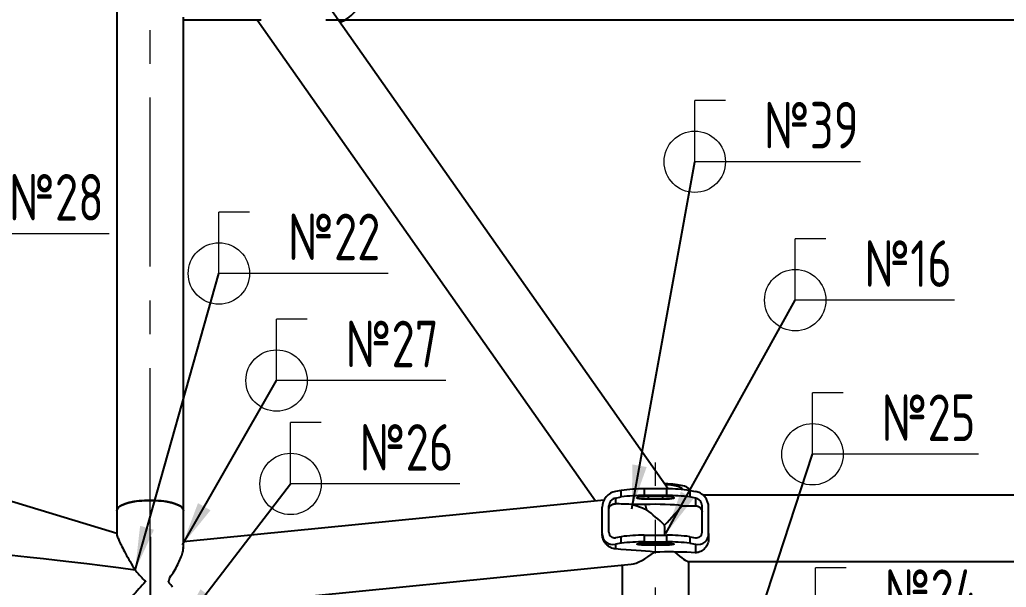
# Model space of a CAD drawing. Header units: millimetres. Extents: x -1160 to 841, y -1082 to 594.
# Drawn here: x 493.5 to 567.6, y 400.2 to 442.9 of the extents above; entities that cross this region are included whole.
import ezdxf

# ---------------------------------------------------------------- set-up
doc = ezdxf.new("R2010")
doc.units = ezdxf.units.MM
doc.linetypes.add('CENTERX2', pattern=[20.32, 12.7, -2.54, 2.54, -2.54])
doc.layers.add('FORMAT', color=7, linetype='Continuous')
doc.styles.add('SLDTEXTSTYLE0', font='TXT', dxfattribs={"width": 0.7, "bigfont": 'bigfont'})
doc.styles.add('SLDTEXTSTYLE1', font='TXT', dxfattribs={"width": 0.7})
doc.dimstyles.new('SLDDIMSTYLE0', dxfattribs={"dimtxt": 3.5, "dimasz": 3.302, "dimexe": 0, "dimexo": 0.0625, "dimgap": 0.875, "dimtad": 1, "dimdec": 0, "dimlfac": 5, "dimrnd": 1e-09, "dimzin": 12, "dimdsep": 46, "dimtxsty": 'SLDTEXTSTYLE1', "dimsah": 1, "dimcen": 0.09, "dimadec": 0, "dimazin": 3, "dimtfac": 1, "dimtdec": 0, "dimtofl": 0, "dimtmove": 0, "dimatfit": 3, "dimfxl": 0, "dimfrac": 2, "dimtolj": 1, "dimtzin": 12, "dimarcsym": 0})
doc.dimstyles.new('SLDDIMSTYLE1', dxfattribs={"dimtxt": 3.5, "dimasz": 3.302, "dimexe": 0, "dimexo": 0.0625, "dimgap": 0.875, "dimtad": 1, "dimdec": 0, "dimlfac": 5, "dimrnd": 1e-09, "dimzin": 12, "dimdsep": 46, "dimtxsty": 'SLDTEXTSTYLE1', "dimsah": 1, "dimcen": 0.09, "dimadec": 0, "dimazin": 3, "dimtol": 1, "dimtp": 3, "dimtm": 3, "dimtfac": 1, "dimtdec": 0, "dimtofl": 0, "dimtmove": 0, "dimatfit": 3, "dimfxl": 0, "dimfrac": 2, "dimtolj": 1, "dimtzin": 12, "dimarcsym": 0})
doc.dimstyles.new('SLDDIMSTYLE2', dxfattribs={"dimtxt": 3.5, "dimasz": 3.302, "dimexe": 0, "dimexo": 0.0625, "dimgap": 0.875, "dimtad": 1, "dimdec": 0, "dimlfac": 5, "dimrnd": 1e-09, "dimzin": 12, "dimdsep": 46, "dimtxsty": 'SLDTEXTSTYLE1', "dimsah": 1, "dimcen": 0.09, "dimadec": 0, "dimazin": 3, "dimtfac": 1, "dimtdec": 0, "dimtmove": 0, "dimatfit": 0, "dimfxl": 0, "dimfrac": 2, "dimtolj": 1, "dimtzin": 12, "dimarcsym": 0})
doc.dimstyles.new('SLDDIMSTYLE4', dxfattribs={"dimtxt": 0.18, "dimasz": 3.302, "dimexe": 0, "dimexo": 0.0625, "dimgap": 0, "dimtad": 0, "dimtih": 1, "dimtoh": 1, "dimdec": 0, "dimrnd": 1e-09, "dimzin": 0, "dimdsep": 46, "dimtxsty": 'Standard', "dimsah": 1, "dimcen": 0.09, "dimadec": 0, "dimazin": 0, "dimtfac": 3.302, "dimtdec": 0, "dimtofl": 0, "dimtmove": 0, "dimatfit": 3, "dimfxl": 0, "dimfrac": 2, "dimtolj": 1, "dimtzin": 0, "dimarcsym": 0})

# ---------------------------------------------------------------- blocks, each defined once
blk = doc.blocks.new('_D')
at = {"layer": 'FORMAT'}
for p, q in [((503.262, 575.903), (642.262, 575.903)), ((641.262, 340.687), (641.262, 575.903)), ((503.262, 340.687), (642.262, 340.687))]:
    blk.add_line(p, q, dxfattribs=at)
for points in [[(641.262, 575.903), (640.754, 572.601), (641.77, 572.601)], [(641.262, 340.687), (641.77, 343.989), (640.754, 343.989)]]:
    blk.add_solid(points, dxfattribs=at)
at = {"layer": 'FORMAT', "char_height": 3.5, "attachment_point": 1, "rotation": 90, "style": 'SLDTEXTSTYLE1'}
for s, insert in [('*', (636.751, 475.861)), ('1176', (636.751, 468.395))]:
    blk.add_mtext(s, dxfattribs=dict(at, insert=insert))
blk = doc.blocks.new('_D_2')
at = {"layer": 'FORMAT'}
for p, q in [((516.462, 442.889), (636.262, 442.889)), ((635.262, 340.687), (635.262, 442.889)), ((503.262, 340.687), (636.262, 340.687))]:
    blk.add_line(p, q, dxfattribs=at)
for points in [[(635.262, 442.889), (634.754, 439.587), (635.77, 439.587)], [(635.262, 340.687), (635.77, 343.989), (634.754, 343.989)]]:
    blk.add_solid(points, dxfattribs=at)
at = {"layer": 'FORMAT', "insert": (630.751, 413.027), "char_height": 3.5, "attachment_point": 1, "rotation": 90, "style": 'SLDTEXTSTYLE1'}
blk.add_mtext('510', dxfattribs=at)
blk = doc.blocks.new('_D_6')
at = {"layer": 'FORMAT'}
for p, q in [((503.262, 404.013), (503.262, 329.687)), ((343.262, 364.17), (343.262, 329.687)), ((343.262, 330.687), (503.262, 330.687))]:
    blk.add_line(p, q, dxfattribs=at)
for points in [[(343.262, 330.687), (346.564, 330.179), (346.564, 331.195)], [(503.262, 330.687), (499.96, 331.195), (499.96, 330.179)]]:
    blk.add_solid(points, dxfattribs=at)
at = {"layer": 'FORMAT', "attachment_point": 1, "style": 'SLDTEXTSTYLE1'}
for s, insert, char_height in [('3', (436.79, 336.378), 2), ('+', (435.725, 336.378), 2), ('800', (427.439, 335.199), 3.5), ('3', (436.79, 333.742), 2), ('-', (435.654, 333.742), 2)]:
    blk.add_mtext(s, dxfattribs=dict(at, insert=insert, char_height=char_height))
blk = doc.blocks.new('_D_9')
at = {"layer": 'FORMAT'}
for p, q in [((635.262, 459.389), (635.262, 465.739)), ((523.912, 459.389), (636.262, 459.389)), ((635.262, 442.889), (635.262, 459.389)), ((516.462, 442.889), (636.262, 442.889)), ((635.262, 442.889), (635.262, 436.539))]:
    blk.add_line(p, q, dxfattribs=at)
for points in [[(635.262, 459.389), (635.77, 462.691), (634.754, 462.691)], [(635.262, 442.889), (634.754, 439.587), (635.77, 439.587)]]:
    blk.add_solid(points, dxfattribs=at)
at = {"layer": 'FORMAT', "insert": (630.751, 450.25), "char_height": 3.5, "attachment_point": 1, "rotation": 90, "style": 'SLDTEXTSTYLE1'}
blk.add_mtext('82', dxfattribs=at)
blk = doc.blocks.new('SW_WELDSYMBOL_24')
at = {"color": 0, "linetype": 'Continuous', "lineweight": 0}
for p, q in [((0, 0), (0, 4.614)), ((2.307, 4.614), (0, 4.614)), ((11.977, 0), (0, 0))]:
    blk.add_line(p, q, dxfattribs=at)
blk.add_circle((0, 0), 2.307, dxfattribs=at)
at = {"color": 0, "linetype": 'Continuous', "lineweight": 0, "insert": (5.2, 4.498), "char_height": 3.5, "attachment_point": 1, "style": 'SLDTEXTSTYLE0'}
blk.add_mtext('\\M+1878216', dxfattribs=at)
blk = doc.blocks.new('SW_WELDSYMBOL_25')
at = {"color": 0, "linetype": 'Continuous', "lineweight": 0}
for p, q in [((0, 0), (0, 4.614)), ((2.307, 4.614), (0, 4.614)), ((12.475, 0), (0, 0))]:
    blk.add_line(p, q, dxfattribs=at)
blk.add_circle((0, 0), 2.307, dxfattribs=at)
at = {"color": 0, "linetype": 'Continuous', "lineweight": 0, "insert": (5.2, 4.498), "char_height": 3.5, "attachment_point": 1, "style": 'SLDTEXTSTYLE0'}
blk.add_mtext('\\M+1878239', dxfattribs=at)
blk = doc.blocks.new('SW_WELDSYMBOL_26')
at = {"color": 0, "linetype": 'Continuous', "lineweight": 0}
for p, q in [((0, 0), (0, 4.614)), ((2.307, 4.614), (0, 4.614)), ((12.724, 0), (0, 0))]:
    blk.add_line(p, q, dxfattribs=at)
blk.add_circle((0, 0), 2.307, dxfattribs=at)
at = {"color": 0, "linetype": 'Continuous', "lineweight": 0, "insert": (5.2, 4.498), "char_height": 3.5, "attachment_point": 1, "style": 'SLDTEXTSTYLE0'}
blk.add_mtext('\\M+1878226', dxfattribs=at)
blk = doc.blocks.new('SW_WELDSYMBOL_27')
at = {"color": 0, "linetype": 'Continuous', "lineweight": 0}
for p, q in [((0, 0), (0, 4.614)), ((2.307, 4.614), (0, 4.614)), ((12.724, 0), (0, 0))]:
    blk.add_line(p, q, dxfattribs=at)
blk.add_circle((0, 0), 2.307, dxfattribs=at)
at = {"color": 0, "linetype": 'Continuous', "lineweight": 0, "insert": (5.2, 4.498), "char_height": 3.5, "attachment_point": 1, "style": 'SLDTEXTSTYLE0'}
blk.add_mtext('\\M+1878227', dxfattribs=at)
blk = doc.blocks.new('SW_WELDSYMBOL_31')
at = {"color": 0, "linetype": 'Continuous', "lineweight": 0}
for p, q in [((0, 0), (0, 4.614)), ((2.307, 4.614), (0, 4.614)), ((12.724, 0), (0, 0))]:
    blk.add_line(p, q, dxfattribs=at)
blk.add_circle((0, 0), 2.307, dxfattribs=at)
at = {"color": 0, "linetype": 'Continuous', "lineweight": 0, "insert": (5.2, 4.498), "char_height": 3.5, "attachment_point": 1, "style": 'SLDTEXTSTYLE0'}
blk.add_mtext('\\M+1878222', dxfattribs=at)
blk = doc.blocks.new('SW_WELDSYMBOL_32')
at = {"color": 0, "linetype": 'Continuous', "lineweight": 0}
for p, q in [((0, 0), (0, 4.614)), ((2.307, 4.614), (0, 4.614)), ((12.724, 0), (0, 0))]:
    blk.add_line(p, q, dxfattribs=at)
blk.add_circle((0, 0), 2.307, dxfattribs=at)
at = {"color": 0, "linetype": 'Continuous', "lineweight": 0, "insert": (5.2, 4.498), "char_height": 3.5, "attachment_point": 1, "style": 'SLDTEXTSTYLE0'}
blk.add_mtext('\\M+1878228', dxfattribs=at)
blk = doc.blocks.new('SW_WELDSYMBOL_36')
at = {"color": 0, "linetype": 'Continuous', "lineweight": 0}
for p, q in [((0, 0), (0, 4.614)), ((2.307, 4.614), (0, 4.614)), ((12.724, 0), (0, 0))]:
    blk.add_line(p, q, dxfattribs=at)
blk.add_circle((0, 0), 2.307, dxfattribs=at)
at = {"color": 0, "linetype": 'Continuous', "lineweight": 0, "insert": (5.2, 4.498), "char_height": 3.5, "attachment_point": 1, "style": 'SLDTEXTSTYLE0'}
blk.add_mtext('\\M+1878224', dxfattribs=at)
blk = doc.blocks.new('SW_WELDSYMBOL_38')
at = {"color": 0, "linetype": 'Continuous', "lineweight": 0}
for p, q in [((0, 0), (0, 4.614)), ((2.307, 4.614), (0, 4.614)), ((12.475, 0), (0, 0))]:
    blk.add_line(p, q, dxfattribs=at)
blk.add_circle((0, 0), 2.307, dxfattribs=at)
at = {"color": 0, "linetype": 'Continuous', "lineweight": 0, "insert": (5.2, 4.498), "char_height": 3.5, "attachment_point": 1, "style": 'SLDTEXTSTYLE0'}
blk.add_mtext('\\M+1878225', dxfattribs=at)

msp = doc.modelspace()

# ---------------------------------------------------------------- linework, layer by layer
at = {"color": 7, "linetype": 'Continuous', "lineweight": 25}
for p, q in [((500.762283, 545.255916), (500.762283, 406.013241)), ((500.762283, 404.267562), (345.017968, 451.668189)), ((542.204442, 407.666833), (516.029177, 444.85516)), ((505.762283, 406.013241), (505.762283, 443.077375)), ((505.762283, 442.889225), (511.597396, 442.889225)), ((511.298556, 442.889225), (536.751677, 406.726881)), ((538.684932, 407.517661), (538.262283, 407.441141)), ((538.684932, 407.0204), (538.684932, 407.517661)), ((540.416983, 407.622189), (540.416983, 407.124928)), ((542.107582, 407.622189), (540.416983, 407.622189)), ((542.107582, 407.124928), (542.107582, 407.622189)), ((543.762283, 407.530557), (543.762283, 407.616358)), ((543.839633, 407.517661), (543.839633, 407.0204)), ((543.839633, 407.517661), (544.262283, 407.441141)), ((537.398326, 406.791009), (505.762283, 403.653657)), ((538.262283, 406.94388), (538.684932, 407.0204)), ((538.262283, 406.94388), (538.262283, 406.507256)), ((542.107582, 407.124928), (540.416983, 407.124928)), ((541.822283, 407.045487), (540.702283, 407.045487)), ((540.702283, 406.869879), (541.822283, 406.869879)), ((544.262283, 406.94388), (543.839633, 407.0204)), ((544.262283, 406.94388), (544.262283, 406.362775)), ((606.193858, 407.161935), (544.830707, 407.161935)), ((500.762283, 406.013241), (500.762283, 404.194919)), ((505.762283, 403.166235), (505.762283, 406.013241)), ((537.262283, 404.276526), (537.262283, 406.26557)), ((537.762283, 404.367051), (537.762283, 406.356094)), ((543.25545, 406.362775), (544.262283, 406.362775)), ((544.762283, 404.367051), (544.762283, 406.356094)), ((545.262283, 404.276526), (545.262283, 406.26557)), ((537.262283, 404.276526), (537.262283, 404.217083)), ((538.684932, 404.036834), (538.262283, 403.960314)), ((538.684932, 403.539573), (538.684932, 404.036834)), ((540.416983, 404.141363), (540.416983, 403.644102)), ((540.416983, 404.141363), (542.107582, 404.141363)), ((540.416983, 403.644102), (542.107582, 403.644102)), ((542.107582, 403.644102), (542.107582, 404.141363)), ((543.839633, 404.036834), (543.839633, 403.539573)), ((543.839633, 404.036834), (544.262283, 403.960314)), ((545.262283, 404.276526), (545.262283, 403.906918)), ((538.684932, 403.539573), (538.262283, 403.463053)), ((538.262283, 403.463053), (538.262283, 403.115056)), ((540.702283, 403.56466), (541.822283, 403.56466)), ((541.822283, 403.389052), (540.702283, 403.389052)), ((543.839633, 403.539573), (544.262283, 403.463053)), ((544.262283, 403.463053), (544.262283, 402.829684)), ((543.724302, 402.161935), (602.938425, 402.161935)), ((543.762283, 370.500847), (543.762283, 402.161935)), ((544.262283, 402.829684), (544.248764, 402.829684)), ((508.634233, 398.913942), (539.431955, 401.968158)), ((538.762283, 401.901746), (538.762283, 369.208856))]:
    msp.add_line(p, q, dxfattribs=at)
at = {"color": 8, "linetype": 'Continuous', "lineweight": 25}
for p, q in [((540.702283, 407.045487), (540.702283, 406.869879)), ((541.822283, 406.869879), (541.822283, 407.045487)), ((540.702283, 403.56466), (540.702283, 403.389052)), ((541.822283, 403.389052), (541.822283, 403.56466))]:
    msp.add_line(p, q, dxfattribs=at)
at = {"color": 7, "linetype": 'Continuous', "lineweight": 25, "flags": 128}
for points in [[(543.762283, 407.616358), (543.726322, 407.689725), (543.619476, 407.760981), (543.444818, 407.828076), (543.207372, 407.889081), (542.913969, 407.94224), (542.573051, 407.986024), (542.194424, 408.019174), (541.946062, 408.033925)], [(543.262283, 407.616358), (543.22614, 407.682084), (543.119018, 407.745435), (542.94479, 407.804121), (542.709751, 407.85602), (542.422396, 407.899257), (542.093113, 407.93227), (542.013417, 407.938231)], [(543.719966, 407.536822), (543.726322, 407.542991), (543.762283, 407.616358)], [(503.262283, 406.765005), (502.839781, 406.754192), (502.429433, 406.722063), (502.043045, 406.669542), (501.691733, 406.59814), (501.385602, 406.509913), (501.13346, 406.407396), (500.94256, 406.293541), (500.818394, 406.171622), (500.764535, 406.045147), (500.762283, 406.013241)], [(500.762283, 406.013241), (500.782531, 406.108728), (500.871866, 406.233374), (501.029968, 406.351688), (501.25229, 406.460265), (501.532435, 406.555982), (501.862346, 406.636085), (502.232529, 406.69827), (502.632337, 406.740748), (503.050268, 406.762297), (503.474297, 406.762297), (503.892228, 406.740748), (504.292036, 406.69827), (504.66222, 406.636085), (504.99213, 406.555982), (505.272275, 406.460265), (505.494597, 406.351688), (505.652699, 406.233374), (505.742034, 406.108728), (505.762283, 406.013241)], [(505.762283, 406.013241), (505.76003, 406.045147), (505.706171, 406.171622), (505.582005, 406.293541), (505.391105, 406.407396), (505.138963, 406.509913), (504.832833, 406.59814), (504.48152, 406.669542), (504.095132, 406.722063), (503.684785, 406.754192), (503.262283, 406.765005)], [(540.702283, 407.045487), (540.442708, 407.041189), (540.208543, 407.028718), (540.022708, 407.009293), (539.903395, 406.984816), (539.862283, 406.957683), (539.903395, 406.93055), (540.022708, 406.906073), (540.208543, 406.886648), (540.442708, 406.874176), (540.702283, 406.869879)], [(541.822283, 406.869879), (542.081857, 406.874176), (542.316022, 406.886648), (542.501857, 406.906073), (542.62117, 406.93055), (542.662283, 406.957683), (542.62117, 406.984816), (542.501857, 407.009293), (542.316022, 407.028718), (542.081857, 407.041189), (541.822283, 407.045487)], [(540.702283, 403.389052), (540.442708, 403.39335), (540.208543, 403.405821), (540.022708, 403.425246), (539.903395, 403.449723), (539.862283, 403.476856), (539.903395, 403.503989), (540.022708, 403.528466), (540.208543, 403.547891), (540.442708, 403.560363), (540.702283, 403.56466)], [(541.822283, 403.56466), (542.081857, 403.560363), (542.316022, 403.547891), (542.501857, 403.528466), (542.62117, 403.503989), (542.662283, 403.476856), (542.62117, 403.449723), (542.501857, 403.425246), (542.316022, 403.405821), (542.081857, 403.39335), (541.822283, 403.389052)]]:
    msp.add_lwpolyline(points, dxfattribs=at)
at = {"color": 7, "linetype": 'Continuous', "lineweight": 25}
for centre, radius, start, end in [((516.462283, 445.389225), 2.9, 291.95326581, 35.55666457), ((540.230353, 396.312252), 11.311477, 89.05462398, 97.85254616), ((542.294212, 396.312252), 11.311477, 82.14745384, 90.94537602), ((540.230353, 395.814991), 11.311477, 89.05462398, 97.85254616), ((542.294212, 395.814991), 11.311477, 82.14745384, 90.94537602), ((540.230353, 392.831425), 11.311477, 89.05462398, 97.85254616), ((540.230353, 392.334164), 11.311477, 89.05462398, 97.85254616), ((542.294212, 392.831425), 11.311477, 82.14745384, 90.94537602), ((542.294212, 392.334164), 11.311477, 82.14745384, 90.94537602)]:
    msp.add_arc(centre, radius, start, end, dxfattribs=at)
for centre, major_axis, ratio, start_param, end_param in [((538.262283, 406.446619), (0.748492, 0.795025), 0.834117578, 0.845784795, 2.416581122), ((539.173339, 407.629787), (3.046365, -0.006527), 0.142535667, 6.279963117, 6.383628299), ((544.262283, 406.446619), (-0.748492, 0.795025), 0.834117578, 3.866604185, 5.437400512), ((538.262283, 406.446619), (0.374246, 0.397512), 0.834117578, 0.845784795, 2.416581122), ((544.262283, 406.446619), (-0.374246, 0.397512), 0.834117578, 3.866604185, 5.437400512), ((550.536139, 405.581625), (15.657294, -0.941605), 0.019246309, 2.361335654, 2.472886148), ((540.183692, 406.194335), (3.079211, -0.03982), 0.086708591, 1.478657906, 1.822301844), ((541.262283, 404.661935), (4.220513, -1.932142), 0.220012322, 1.828986077, 2.120257746), ((541.262283, 404.661935), (-2.491237, 7.867648), 0.026582221, 1.331594674, 1.384635843), ((541.262283, 406.198677), (2.5, 0), 0.108740901, 0.648042538, 1.893082782), ((541.262283, 404.661935), (2.462061, -2.229976), 0.194568015, 1.469812655, 2.015147843), ((541.262283, 404.661935), (2.490487, 2.490487), 0.087488664, 4.900624144, 5.547876307), ((538.262283, 404.457575), (0.374246, 0.397512), 0.834117578, 2.416581122, 3.987377449), ((541.262283, 404.661935), (-0.123648, 2.499765), 0.277335733, 4.488908005, 4.799558565), ((544.262283, 404.457575), (-0.374246, 0.397512), 0.834117578, 2.295807858, 3.866604185), ((538.262283, 404.457575), (0.748492, 0.795025), 0.834117578, 2.416581122, 3.987377449), ((544.262283, 404.457575), (-0.748492, 0.795025), 0.834117578, 2.295807858, 3.866604185), ((503.262283, 400.893468), (14.988325, -1.99596), 0.031802286, 1.650733682, 2.950637161), ((528.89714, 403.435682), (15.657294, -0.941605), 0.019246309, 0.669872208, 0.93078499), ((541.262283, 404.661935), (2.326566, 2.568705), 0.356182089, 3.516268217, 4.305659048), ((541.262283, 402.612945), (2.5, 0), 0.108740901, 1.434802202, 1.602850696), ((542.700404, 402.618734), (3.079211, -0.03982), 0.086708591, 1.045032969, 1.936938486), ((541.262283, 404.661935), (2.490487, -2.490487), 0.087488664, 5.415322316, 6.195918845), ((503.262283, 400.893468), (0.931488, 2.528417), 0.519477949, 4.792211549, 4.92768444)]:
    msp.add_ellipse(centre, major_axis=major_axis, ratio=ratio, start_param=start_param, end_param=end_param, dxfattribs=at)
for points, knots in [([(537.762283, 406.09481), (537.762283, 406.124783), (537.765677, 406.153343), (537.777805, 406.206964), (537.786473, 406.231938), (537.808243, 406.278966), (537.821352, 406.301013), (537.851948, 406.342561), (537.86954, 406.36214), (537.908859, 406.398194), (537.930605, 406.414752), (537.979191, 406.444912), (538.00611, 406.458578), (538.06686, 406.482122), (538.100221, 406.491878), (538.175884, 406.505355), (538.216718, 406.508884), (538.262283, 406.507256)], [0, 0, 0, 0, 0.125, 0.125, 0.25, 0.25, 0.375, 0.375, 0.5, 0.5, 0.625, 0.625, 0.75, 0.75, 0.875, 0.875, 1, 1, 1, 1]), ([(544.262283, 406.362775), (544.297298, 406.362775), (544.332689, 406.359336), (544.400909, 406.345964), (544.433473, 406.336194), (544.495806, 406.310827), (544.52469, 406.295577), (544.578143, 406.260596), (544.602839, 406.2407), (544.66874, 406.176327), (544.703205, 406.125845), (544.749749, 406.016752), (544.762283, 405.956692), (544.762283, 405.895961)], [0, 0, 0, 0, 0.125, 0.125, 0.25, 0.25, 0.375, 0.375, 0.5, 0.5, 0.75, 0.75, 1, 1, 1, 1]), ([(500.769326, 404.195079), (500.76687, 404.191094), (500.746454, 404.157952), (500.825564, 403.953844), (500.960873, 403.645386), (501.149878, 403.2637), (501.409035, 402.774324), (501.744844, 402.172454), (501.999029, 401.745702), (502.128704, 401.527991)], [0, 0, 0, 0, 0.023080189, 0.191935158, 0.313453547, 0.438312122, 0.619612952, 0.805942044, 1, 1, 1, 1]), ([(538.262283, 403.115056), (538.196982, 403.119924), (538.134909, 403.131281), (538.015349, 403.164474), (537.95788, 403.186343), (537.84652, 403.240146), (537.79321, 403.27186), (537.692001, 403.344051), (537.64385, 403.384638), (537.552281, 403.476154), (537.508847, 403.527254), (537.449771, 403.6109), (537.431008, 403.64004), (537.395524, 403.701195), (537.378719, 403.733392), (537.332479, 403.833748), (537.307394, 403.904823), (537.280764, 404.019535), (537.27389, 404.058675), (537.264678, 404.137279), (537.262283, 404.176971), (537.262283, 404.217083)], [0, 0, 0, 0, 0.125, 0.125, 0.25, 0.25, 0.375, 0.375, 0.5, 0.5, 0.625, 0.625, 0.6875, 0.6875, 0.75, 0.75, 0.875, 0.875, 0.9375, 0.9375, 1, 1, 1, 1]), ([(545.262283, 403.906918), (545.262283, 403.836605), (545.255381, 403.76685), (545.229414, 403.631966), (545.210583, 403.567429), (545.162457, 403.443496), (545.132943, 403.383906), (545.065519, 403.272868), (545.027481, 403.220942), (544.942304, 403.12384), (544.894995, 403.078637), (544.792715, 402.997863), (544.737494, 402.961862), (544.615781, 402.899893), (544.550662, 402.8747), (544.445891, 402.848202), (544.409642, 402.841283), (544.336723, 402.832066), (544.299774, 402.829684), (544.262283, 402.829684)], [0, 0, 0, 0, 0.125, 0.125, 0.25, 0.25, 0.375, 0.375, 0.5, 0.5, 0.625, 0.625, 0.75, 0.75, 0.875, 0.875, 0.9375, 0.9375, 1, 1, 1, 1]), ([(504.744415, 400.960913), (504.854165, 401.126285), (505.075718, 401.460124), (505.345304, 401.945342), (505.564256, 402.410678), (505.696336, 402.791426), (505.759816, 403.069529), (505.756743, 403.18924), (505.755519, 403.236917)], [0, 0, 0, 0, 0.192395697, 0.388391282, 0.579429215, 0.775279053, 0.910500797, 1, 1, 1, 1]), ([(502.094875, 401.567947), (502.124478, 401.533757), (502.372707, 401.24706), (502.654733, 400.94048), (502.901462, 400.679027), (502.902577, 400.677846)], [0, 0, 0, 0, 0.118779871, 0.99601893, 1, 1, 1, 1]), ([(502.902577, 400.677846), (502.901518, 400.676642), (502.731177, 400.48293), (502.391792, 400.094624), (501.948293, 399.586785), (501.56784, 399.155714), (501.285902, 398.842336), (501.064434, 398.603325), (500.88338, 398.415895), (500.764105, 398.30209), (500.774893, 398.325063), (500.77672, 398.328953)], [0, 0, 0, 0, 0.0010619084, 0.170753604, 0.3453815962, 0.4791949478, 0.6163885228, 0.7146513962, 0.8152707927, 0.9687259434, 1, 1, 1, 1])]:
    msp.add_open_spline(points, degree=3, knots=knots, dxfattribs=at)
msp.add_open_spline([(504.953129, 400.235607), (504.856974, 400.359022), (504.754591, 400.48479), (504.645832, 400.612732)], degree=3, dxfattribs=at)
at = {"layer": 'FORMAT', "linetype": 'CENTERX2', "lineweight": 18}
for p, q in [((503.262283, 404.013241), (503.262283, 571.935186)), ((541.262283, 367.208856), (541.262283, 409.616358))]:
    msp.add_line(p, q, dxfattribs=at)

# ---------------------------------------------------------------- block references
at = {"color": 7, "linetype": 'Continuous', "lineweight": 0}
for name, p in [('SW_WELDSYMBOL_25', (544.216736, 432.213293)), ('SW_WELDSYMBOL_32', (487.449183, 426.795942)), ('SW_WELDSYMBOL_31', (508.432528, 423.819429)), ('SW_WELDSYMBOL_24', (551.772867, 421.812027)), ('SW_WELDSYMBOL_27', (512.765298, 415.772121)), ('SW_WELDSYMBOL_38', (553.071379, 410.228338)), ('SW_WELDSYMBOL_26', (513.817734, 407.998896)), ('SW_WELDSYMBOL_36', (553.300732, 397.081297))]:
    msp.add_blockref(name, p, dxfattribs=at)

# ---------------------------------------------------------------- dimensions: what is measured, and where the dimension line sits
at = {"layer": 'FORMAT'}
dim = msp.add_linear_dim(base=(641.262283, 575.903125), p1=(503.262283, 340.68681), p2=(503.262283, 575.903125), angle=90, text='<>*', dimstyle='SLDDIMSTYLE0', dxfattribs=at)
dim.commit()
dim.dimension.update_dxf_attribs({"geometry": '_D', "text_midpoint": (641.262283, 473.248381), "dimtype": 160})
for base, p1, p2, dimstyle, picture, middle in [((635.2622825755, 459.3892249806), (516.4622825755, 442.8892249806), (523.911576568, 459.3892249806), 'SLDDIMSTYLE2', '_D_9', (635.2622825755, 452.491229321)), ((635.262283, 442.889225), (503.262283, 340.68681), (516.462283, 442.889225), 'SLDDIMSTYLE0', '_D_2', (635.262283, 415.887523))]:
    dim = msp.add_linear_dim(base=base, p1=p1, p2=p2, angle=90, dimstyle=dimstyle, dxfattribs=at)
    dim.commit()
    dim.dimension.update_dxf_attribs({"geometry": picture, "text_midpoint": middle, "dimtype": 160})
dim = msp.add_linear_dim(base=(503.262283, 330.68681), p1=(343.262283, 364.169861), p2=(503.262283, 404.013241), dimstyle='SLDDIMSTYLE1', dxfattribs=at)
dim.commit()
dim.dimension.update_dxf_attribs({"geometry": '_D_6', "text_midpoint": (432.682328, 330.68681), "dimtype": 160})

# ---------------------------------------------------------------- leaders
at = {"color": 7, "linetype": 'Continuous', "lineweight": 0}
for points in [[(539.476899, 406.120796), (544.216736, 432.213293)], [(502.128704, 401.527991), (508.432528, 423.819429)], [(542.047664, 404.269845), (551.772867, 421.812027)], [(505.685343, 403.425678), (512.765298, 415.772121)], [(538.675389, 366.282976), (553.071379, 410.228338)], [(505.456868, 397.14262), (513.817734, 407.998896)]]:
    msp.add_leader(points, dimstyle='SLDDIMSTYLE4', dxfattribs=at)

doc.saveas('drawing.dxf')
